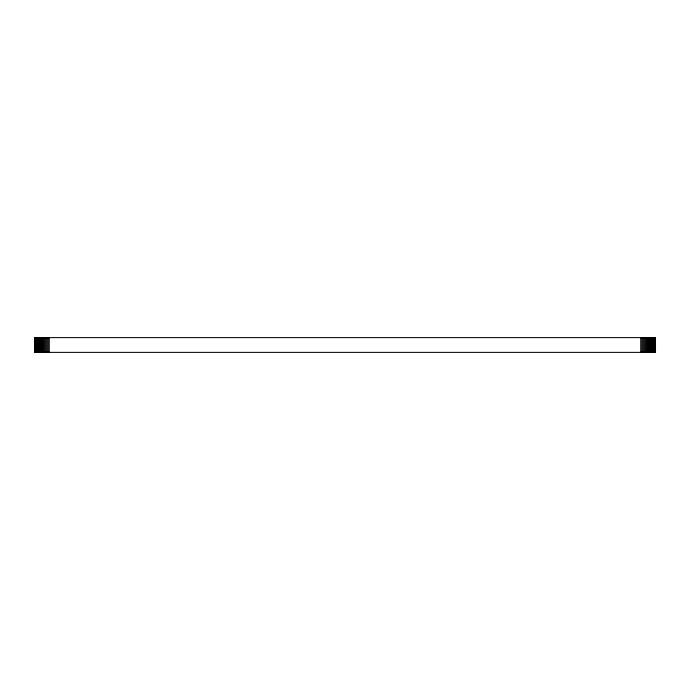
<?xml version="1.0" encoding="UTF-8"?>
<svg xmlns="http://www.w3.org/2000/svg" width="690" height="690" viewBox="0 0 690 690"><rect width="100%" height="100%" fill="white"/><g stroke="black" fill="none" stroke-linecap="round" stroke-linejoin="round"><path stroke-width="1.03" d="M655.448 337.626L655.319 352.374M655.086 337.626L655.086 352.374M654.775 337.626L654.775 352.374M654.37 337.626L654.37 352.374M653.879 337.626L653.879 352.374M653.318 337.626L653.318 352.374M652.68 337.626L652.68 352.374M651.964 337.626L651.964 352.374M651.179 337.626L651.179 352.374M650.325 337.626L650.325 352.374M649.419 337.626L649.419 352.374M648.453 337.626L648.453 352.374M647.444 337.626L647.444 352.374M646.392 337.626L646.392 352.374M645.305 337.626L645.305 352.374M644.184 337.626L644.184 352.374M643.054 337.626L643.054 352.374M641.907 337.626L641.907 352.374M640.743 337.626L640.743 352.374M49.257 337.626L49.257 352.374M48.102 337.626L48.102 352.374M46.946 337.626L46.946 352.374M45.807 337.626L45.807 352.374M44.686 337.626L44.686 352.374M43.608 337.626L43.608 352.374M42.556 337.626L42.556 352.374M41.547 337.626L41.547 352.374M40.581 337.626L40.581 352.374M39.666 337.626L39.666 352.374M38.821 337.626L38.821 352.374M38.036 337.626L38.036 352.374M37.32 337.626L37.32 352.374M36.682 337.626L36.682 352.374M36.104 337.626L36.104 352.374M35.621 337.626L35.621 352.374M35.225 337.626L35.225 352.374M34.905 337.626L34.905 352.374M34.681 337.626L34.681 352.374M655.5 337.626L34.509 337.626L34.509 352.374L655.5 352.374L655.5 337.626"/></g></svg>
